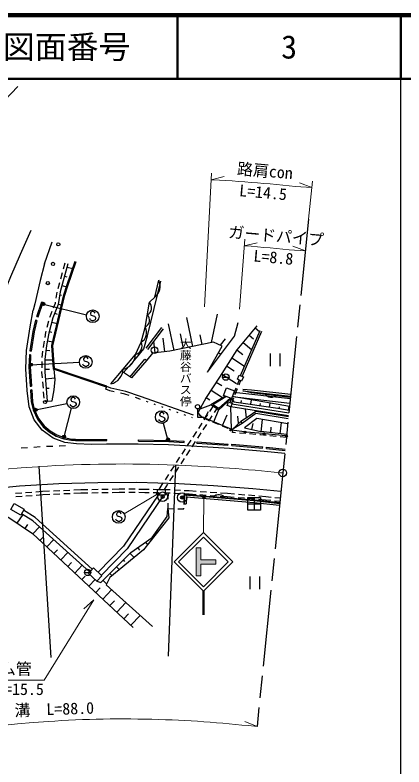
# Model space of a CAD drawing. Units: millimetres at full size, sheet at 1:1000; details may follow other scales. Extents: x 40000 to 680000, y 20000 to 380000.
# Drawn here: x 518524 to 579500, y 262014 to 380000 of the extents above; entities that cross this region are included whole.
import ezdxf
from ezdxf.enums import TextEntityAlignment as Align

# ---------------------------------------------------------------- set-up
doc = ezdxf.new("R2010")
doc.units = ezdxf.units.MM
doc.header["$LTSCALE"] = 1000
doc.header["$PDMODE"] = 32
doc.header["$PDSIZE"] = 500
doc.linetypes.add('CHAIN', pattern=[18.5, 12, -1.5, 3.5, -1.5])
for name, color, linetype, lineweight in [('M-BGD', 7, 'Continuous', 25), ('M-BMK', 2, 'CHAIN', 13), ('M-BMK-OTRS', 5, 'CHAIN', 25), ('M-BMK-ROW', 30, 'Continuous', 25), ('M-BMK-SRVR', 3, 'Continuous', 25), ('M-STR-HTXT', 7, 'Continuous', 13), ('M-STR-STRC', 7, 'Continuous', 25), ('M-TTL', 2, 'Continuous', 140), ('M-TTL-BAND', 7, 'Continuous', 25), ('M-TTL-LINE', 7, 'Continuous', 50)]:
    doc.layers.add(name, color=color, linetype=linetype, lineweight=lineweight)
doc.layers.add('M-BMK-HTXT', color=7, linetype='Continuous')
doc.layers.add('M-TTL-TXT', color=7, linetype='Continuous')
doc.styles.add('@ＭＳ ゴシック', font='')
doc.styles.add('ＭＳ ゴシック', font='')
doc.styles.get('@ＭＳ ゴシック').set_extended_font_data('@MS Gothic')
doc.styles.get('ＭＳ ゴシック').set_extended_font_data('MS Gothic')

msp = doc.modelspace()

# ---------------------------------------------------------------- hatches: boundary and pattern name
at = {"layer": 'M-STR-HTXT'}
for points in [[(549997, 294533), (547647, 294533), (547647, 296383), (546947, 296383), (546947, 291983), (547647, 291983), (547647, 293833), (549997, 293833)], [(548165, 289687), (548064, 289586), (547965, 289687), (547961, 285864), (548161, 285863)]]:
    msp.add_hatch(color=256, dxfattribs=at).paths.add_polyline_path(points)

# ---------------------------------------------------------------- linework, layer by layer
at = {"layer": 'M-BGD'}
for p, q in [((526324, 341084), (526060, 340120)), ((526667, 337551), (527949, 341361)), ((526809, 337503), (528091, 341313)), ((526806, 340952), (525602, 336561)), ((526673, 340461), (527565, 340219)), ((525901, 339541), (525636, 338577)), ((526279, 339014), (526640, 338916)), ((525477, 337998), (525213, 337034)), ((525886, 337567), (526608, 337370)), ((525092, 336541), (524932, 335554)), ((525529, 336111), (525795, 336068)), ((522124, 332638), (522938, 334954)), ((522970, 334655), (529729, 332981)), ((524798, 334729), (524519, 334018)), ((524836, 334962), (524798, 334729)), ((525289, 334631), (525821, 334544)), ((524299, 333459), (523974, 332633)), ((524747, 333233), (525154, 333073)), ((549346, 328624), (550285, 333082)), ((521930, 332068), (521735, 332113)), ((521936, 332704), (522124, 332638)), ((523789, 331946), (523528, 330980)), ((523974, 332633), (523945, 332525)), ((524271, 331813), (525114, 331585)), ((543477, 327375), (542586, 331568)), ((546412, 328000), (545444, 332551)), ((523372, 330401), (523316, 330195)), ((523880, 330364), (524294, 330253)), ((539076, 327708), (541526, 330967)), ((539332, 327515), (541782, 330775)), ((553859, 323424), (556934, 330523)), ((554152, 323297), (557227, 330396)), ((556190, 330929), (556866, 330367)), ((523316, 330195), (523178, 329421)), ((541997, 327142), (541761, 329272)), ((544944, 327688), (544460, 329963)), ((547879, 328312), (547564, 329794)), ((550723, 328173), (551504, 329195)), ((555230, 329776), (555906, 329213)), ((522963, 328220), (522921, 327842)), ((523072, 328830), (522963, 328220)), ((523591, 328893), (524435, 328742)), ((540507, 326976), (540303, 328807)), ((554271, 328623), (555623, 327498)), ((522854, 327246), (522744, 326252)), ((523376, 327410), (523999, 327340)), ((540078, 326929), (539163, 325859)), ((550428, 327007), (550820, 326785)), ((553311, 327470), (554227, 326708)), ((558529, 326898), (558529, 324898)), ((560029, 326898), (560029, 324898)), ((520971, 326667), (520772, 326677)), ((522709, 325654), (522702, 324654)), ((523211, 325919), (524465, 325910)), ((539163, 325859), (536757, 323060)), ((552502, 326207), (554508, 324924)), ((521023, 325134), (528602, 325525)), ((532938, 321751), (524719, 324554)), ((551694, 324944), (552861, 324197)), ((522697, 324054), (522697, 323987)), ((522697, 323987), (522775, 323057)), ((523200, 324419), (523951, 324413)), ((532889, 321609), (524577, 324444)), ((536757, 323060), (535524, 323921)), ((550885, 323680), (553220, 322186)), ((522825, 322459), (522908, 321463)), ((523288, 322923), (524785, 323048)), ((550076, 322417), (550968, 321845)), ((551074, 323189), (552074, 323189)), ((553665, 322739), (553359, 321988)), ((553894, 322639), (553592, 321897)), ((521132, 321171), (520933, 321157)), ((523413, 321428), (523860, 321466)), ((532739, 321320), (532889, 321609)), ((533378, 321016), (532739, 321320)), ((532889, 321609), (532938, 321751)), ((534080, 320865), (533378, 321016)), ((549266, 321155), (551049, 320010)), ((553133, 321433), (552756, 320506)), ((553366, 321341), (552989, 320415)), ((522958, 320865), (523042, 319868)), ((535760, 320503), (535058, 320655)), ((536441, 320278), (535760, 320503)), ((538072, 319740), (537391, 319965)), ((548515, 319986), (549065, 319633)), ((549206, 318885), (551393, 320219)), ((549534, 318910), (551569, 320151)), ((550461, 318066), (552418, 319826)), ((552530, 319950), (552225, 319200)), ((552763, 319859), (552461, 319116)), ((552567, 320129), (561615, 319088)), ((552833, 320823), (561688, 319805)), ((521721, 318057), (526656, 319053)), ((523205, 319404), (523580, 319435)), ((538217, 319688), (538072, 319740)), ((539394, 319267), (539158, 319351)), ((540571, 318847), (540336, 318931)), ((547537, 318226), (549200, 318857)), ((549676, 318817), (549021, 317811)), ((549206, 318885), (550461, 318066)), ((552383, 318587), (561419, 317159)), ((552533, 319009), (561464, 317597)), ((553990, 319153), (554041, 319497)), ((555473, 318931), (555576, 319619)), ((556957, 318709), (557004, 319024)), ((558440, 318487), (558535, 319117)), ((561403, 318015), (561498, 318588)), ((526203, 313831), (527388, 318289)), ((541748, 318426), (541513, 318510)), ((542925, 318005), (542690, 318090)), ((544102, 317585), (543867, 317669)), ((547136, 318208), (547136, 316875)), ((548298, 316753), (548831, 317783)), ((549682, 316175), (550478, 318082)), ((550262, 318435), (549730, 317617)), ((552451, 315020), (552362, 318528)), ((554821, 316778), (554650, 318229)), ((559923, 318262), (559971, 318548)), ((545279, 317164), (545044, 317248)), ((546366, 316776), (546221, 316828)), ((547136, 316875), (548136, 316875)), ((547588, 317057), (547331, 317323)), ((549003, 316350), (548080, 316736)), ((548694, 317308), (548149, 316470)), ((549403, 317114), (548858, 316276)), ((551066, 315598), (551763, 317266)), ((553913, 316228), (552573, 314942)), ((553585, 315937), (553470, 317071)), ((557112, 314621), (557317, 316528)), ((542495, 313386), (541796, 315933)), ((547821, 315967), (547276, 315129)), ((548530, 315773), (547985, 314935)), ((550479, 315734), (549556, 316119)), ((551956, 315118), (551033, 315503)), ((554114, 315916), (552573, 314942)), ((554479, 315221), (557046, 314628)), ((555649, 314951), (555865, 315885)), ((558603, 314461), (558697, 315333)), ((560095, 314301), (560282, 316044)), ((546949, 314626), (546404, 313788)), ((547658, 314432), (547112, 313594)), ((552573, 314942), (552509, 314912)), ((552661, 314720), (552573, 314942)), ((552637, 314501), (552661, 314720)), ((553105, 314461), (552637, 314501)), ((554699, 314326), (553703, 314411)), ((556294, 314191), (555297, 314275)), ((556993, 314131), (556891, 314140)), ((557886, 314036), (556993, 314131)), ((561118, 314194), (557046, 314628)), ((559477, 313866), (558483, 313972)), ((537885, 313155), (537889, 313355)), ((546076, 313285), (545531, 312446)), ((546785, 313091), (546240, 312252)), ((547051, 312842), (547066, 313041)), ((547066, 313041), (551914, 312682)), ((561068, 313697), (560074, 313803)), ((545204, 311944), (544659, 311105)), ((545913, 311749), (545367, 310911)), ((552496, 312443), (552512, 312643)), ((552512, 312643), (557359, 312249)), ((557945, 311997), (557965, 312196)), ((557945, 311997), (560865, 311693)), ((557965, 312196), (560885, 311892)), ((544331, 310602), (543786, 309764)), ((545040, 310408), (544495, 309570)), ((522257, 309142), (524136, 279201)), ((543697, 309391), (542513, 279414)), ((543459, 309261), (542913, 308423)), ((544168, 309067), (543622, 308229)), ((542586, 307920), (542041, 307082)), ((543295, 307726), (542750, 306888)), ((530541, 305569), (531540, 305586)), ((532140, 305596), (533140, 305613)), ((533740, 305623), (534845, 305641)), ((534845, 305641), (535756, 305638)), ((536356, 305635), (537356, 305631)), ((537956, 305628), (538866, 305624)), ((538866, 305624), (539568, 305607)), ((540168, 305592), (540870, 305574)), ((541714, 306579), (541059, 305573)), ((542422, 306385), (541890, 305567)), ((518586, 304971), (519584, 305041)), ((518629, 304453), (519626, 304523)), ((520182, 305083), (521180, 305153)), ((520225, 304565), (521222, 304635)), ((521778, 305195), (522834, 305269)), ((521821, 304677), (522864, 304750)), ((522834, 305269), (523937, 305319)), ((522864, 304750), (523960, 304799)), ((524536, 305346), (525535, 305391)), ((524559, 304826), (525558, 304872)), ((526135, 305418), (527134, 305463)), ((526158, 304899), (527157, 304944)), ((527733, 305490), (528836, 305540)), ((527756, 304971), (528852, 305020)), ((528836, 305540), (529941, 305559)), ((528852, 305020), (529950, 305039)), ((530550, 305049), (531550, 305066)), ((532150, 305076), (533150, 305093)), ((533750, 305103), (534848, 305121)), ((534848, 305121), (535753, 305118)), ((536353, 305115), (537353, 305111)), ((537953, 305108), (538859, 305104)), ((538859, 305104), (539558, 305087)), ((540158, 305072), (540857, 305054)), ((542076, 305045), (542843, 305007)), ((542080, 305566), (542861, 305527)), ((542535, 305032), (542503, 304032)), ((543443, 304977), (544441, 304927)), ((543460, 305497), (544459, 305447)), ((545041, 304897), (545808, 304859)), ((545058, 305417), (545839, 305378)), ((545808, 304859), (546912, 304784)), ((545839, 305378), (546947, 305302)), ((547510, 304743), (548508, 304675)), ((547545, 305262), (548543, 305193)), ((549106, 304634), (550104, 304565)), ((549142, 305152), (550139, 305084)), ((550703, 304524), (551806, 304449)), ((550738, 305043), (551846, 304968)), ((551806, 304449), (552904, 304356)), ((551846, 304968), (552949, 304874)), ((553547, 304824), (554543, 304740)), ((555141, 304689), (556137, 304605)), ((556735, 304554), (557838, 304461)), ((557838, 304461), (558674, 304372)), ((542483, 303432), (542455, 302544)), ((545020, 303201), (545028, 303319)), ((553502, 304306), (554499, 304221)), ((555096, 304171), (556093, 304087)), ((556691, 304036), (557789, 303943)), ((557789, 303943), (558623, 303854)), ((559219, 303790), (560053, 303701)), ((559270, 304308), (560106, 304218)), ((542455, 302544), (543455, 302534)), ((544055, 302529), (544972, 302520)), ((544972, 302520), (544978, 302603)), ((518864, 300285), (519772, 301608)), ((520101, 299436), (520535, 300068)), ((521327, 298574), (522372, 299698)), ((522426, 297553), (522963, 298130)), ((523524, 296531), (524598, 297687)), ((540165, 298191), (540213, 298157)), ((537744, 296440), (538016, 296044)), ((538981, 297289), (539273, 296863)), ((524623, 295510), (525175, 296104)), ((525722, 294489), (526825, 295676)), ((536529, 295565), (537214, 294891)), ((526820, 293468), (527387, 294077)), ((535477, 294496), (535709, 294267)), ((527919, 292446), (529052, 293665)), ((534425, 293427), (534889, 292969)), ((529018, 291425), (529496, 291939)), ((529406, 292539), (530406, 292539)), ((530114, 290401), (531074, 291427)), ((533372, 292358), (533651, 292084)), ((555332, 291920), (555332, 289920)), ((556832, 291920), (556832, 289920)), ((532320, 291289), (532877, 290741)), ((531209, 289377), (531887, 290101)), ((532305, 288352), (533660, 289800)), ((533400, 287327), (534100, 288075)), ((534496, 286303), (535895, 287798)), ((535591, 285278), (536313, 286049)), ((536687, 284253), (538129, 285796))]:
    msp.add_line(p, q, dxfattribs=at)
for points in [[(524577, 324444), (524289, 328130), (526188, 336082), (526666, 337549)], [(524719, 324554), (524441, 328118), (526333, 336041), (526809, 337503)], [(533547, 322134), (537408, 326716), (538303, 328662), (538916, 330993), (539604, 334929), (540432, 335737), (541048, 338384)], [(535524, 323921), (537574, 326187), (538709, 327641), (539307, 329674), (541366, 338228)], [(525602, 336561), (525283, 334596), (524450, 332476), (523805, 330086), (523458, 328148), (523211, 325931), (523197, 324006), (523580, 319435)], [(521936, 332704), (522749, 335020), (522938, 334954)], [(521735, 332113), (521321, 330322), (520834, 327286), (521032, 327254)], [(521930, 332068), (521517, 330283), (521032, 327254)], [(548703, 323962), (552927, 329595), (553485, 331748)], [(556439, 331229), (553306, 327463), (550562, 323175), (548515, 319986), (547249, 317707), (547403, 317392)], [(548703, 323962), (551010, 328036), (549644, 328687), (542800, 327231), (540078, 326929)], [(520772, 326677), (520680, 324824), (520888, 321759), (521088, 321772)], [(520971, 326667), (520880, 324826), (521088, 321772)], [(536549, 323205), (538872, 325989), (539163, 325859)], [(523580, 319435), (524321, 319474), (524675, 321170), (524804, 322792), (524683, 324408)], [(520933, 321157), (521072, 319292), (521349, 318076), (522050, 316596), (522950, 315401), (523895, 314574), (524971, 313932), (526151, 313492), (527380, 313269), (528008, 313231), (532904, 313214), (532905, 313414)], [(521132, 321171), (521270, 319322), (521539, 318142), (522222, 316700), (523097, 315538), (524013, 314737), (525057, 314113), (526204, 313686), (527404, 313468), (528014, 313431), (532905, 313414)], [(546517, 317200), (538218, 320165), (535878, 320938), (533524, 321445), (532932, 321726)], [(554236, 321016), (555585, 320893), (561728, 320203)], [(561708, 320004), (555544, 320696), (554236, 321016)], [(554263, 321315), (555616, 321192), (561759, 320501)], [(549534, 318910), (550485, 318290), (552261, 319886)], [(552446, 319815), (552808, 319330), (559727, 318295), (561505, 317998)], [(561563, 318576), (559779, 318906), (552567, 320129)], [(552520, 314991), (547833, 316947), (547403, 317392)], [(561397, 316933), (556263, 317792), (555249, 317037), (553913, 316228), (554114, 315916)], [(561365, 316624), (556300, 317468), (554114, 315916)], [(561290, 315880), (556435, 316672), (554479, 315221)], [(537885, 313155), (542621, 313057), (545057, 312949), (545066, 313149)], [(537889, 313355), (542628, 313256), (545066, 313149)], [(547051, 312842), (551899, 312482), (551914, 312682)], [(552496, 312443), (557343, 312050), (557359, 312249)], [(540982, 304678), (535551, 296684), (531557, 292556)], [(541825, 304672), (536096, 296240), (532074, 292084)], [(545028, 303319), (545040, 304751), (556025, 303955), (560036, 303533)], [(560015, 303320), (556003, 303781), (545111, 304673), (545028, 303319), (545328, 303301)], [(559984, 303022), (555974, 303482), (545391, 304349), (545328, 303301)], [(514126, 303107), (517562, 301178), (521243, 298653), (529327, 291137), (537052, 283912)], [(530636, 293069), (521702, 301138), (519864, 302282)], [(531355, 291170), (531969, 290932), (536652, 295689), (540041, 298016), (542380, 301312), (542455, 302544)], [(542455, 302544), (542614, 301090), (538657, 296084), (533389, 291729), (532792, 290578), (540072, 284055)], [(530218, 292612), (521327, 300641), (519557, 301743)]]:
    msp.add_lwpolyline(points, dxfattribs=at)
for points in [[(554044, 322575), (553398, 322854), (553677, 323500), (554323, 323221)], [(551224, 320284), (551693, 321506), (552915, 321037), (552446, 319815)], [(552005, 319278), (552559, 319081), (552362, 318528), (551808, 318725)], [(540870, 305574), (542080, 305566), (542073, 304670), (540864, 304679)], [(518406, 303373), (519976, 302478), (519424, 301509), (517854, 302404)], [(530799, 293248), (532137, 292026), (531355, 291170), (530017, 292391)]]:
    msp.add_lwpolyline(points, close=True, dxfattribs=at)
for centre, radius in [((522970, 334655), 150), ((522970, 334655), 120), ((522970, 334655), 90), ((522970, 334655), 60), ((522970, 334655), 30), ((522970, 334655), 20), ((540389, 327412), 500), ((521023, 325134), 150), ((521023, 325134), 120), ((521023, 325134), 90), ((521023, 325134), 60), ((521023, 325134), 30), ((521023, 325134), 20), ((551574, 323189), 500), ((547136, 318541), 333), ((521721, 318057), 150), ((521721, 318057), 120), ((521721, 318057), 90), ((521721, 318057), 60), ((521721, 318057), 30), ((521721, 318057), 20), ((526203, 313831), 150), ((526203, 313831), 120), ((526203, 313831), 90), ((526203, 313831), 60), ((526203, 313831), 30), ((526203, 313831), 20), ((542495, 313386), 150), ((542495, 313386), 120), ((542495, 313386), 90), ((542495, 313386), 60), ((542495, 313386), 30), ((542495, 313386), 20), ((529906, 292539), 500)]:
    msp.add_circle(centre, radius, dxfattribs=at)
for centre, radius, start, end in [((539186, 337423), 2096, 306.47448, 27.29626), ((538695, 334074), 1248, 296.90958, 43.27283), ((538352, 332106), 1248, 296.90958, 43.27283), ((537446, 330134), 1703, 300.20443, 30.32123), ((537040, 328064), 1397, 285.24993, 25.34376), ((534918, 326855), 2494, 282.95901, 356.79707), ((532988, 324564), 2494, 282.95901, 356.79707), ((558741, 321293), 1250, 210.45718, 316.71738), ((550496, 303479), 1250, 32.18733, 138.44754)]:
    msp.add_arc(centre, radius, start, end, dxfattribs=at)
for p in [(522970, 334655), (521023, 325134), (521721, 318057), (526203, 313831), (542495, 313386)]:
    msp.add_point(p, dxfattribs=at)
at = {"layer": 'M-BMK', "linetype": 'Continuous'}
for points in [[(486075, 304759), (488639, 305145), (491203, 305528), (493767, 305907), (496332, 306279), (498899, 306642), (501468, 306994), (504038, 307332), (506610, 307655), (509184, 307960), (511761, 308244), (514340, 308505), (516921, 308742), (519505, 308951), (522091, 309131), (522257, 309142)], [(560505, 308154), (560131, 308192), (559136, 308291), (558140, 308387), (557145, 308480), (556149, 308570), (555152, 308657), (554156, 308741), (553159, 308821), (552162, 308898), (551165, 308972), (550167, 309041), (549169, 309107), (548171, 309168), (547173, 309225), (546174, 309278), (545176, 309327), (544177, 309371), (543697, 309391)]]:
    msp.add_lwpolyline(points, dxfattribs=at)
msp.add_arc((535412, 99554), 210000, 87.7389, 93.59139, dxfattribs=at)
at = {"layer": 'M-BMK-OTRS'}
for p, q in [((564545, 347950), (560505, 308154)), ((560505, 308154), (556466, 268359))]:
    msp.add_line(p, q, dxfattribs=at)
at = {"layer": 'M-BMK-ROW'}
for p, q in [((555006, 302307), (555006, 304307)), ((555006, 304307), (557006, 304307)), ((555006, 303307), (557006, 303307)), ((556006, 304307), (556006, 302307)), ((557006, 304307), (557006, 302307)), ((557006, 302307), (555006, 302307))]:
    msp.add_line(p, q, dxfattribs=at)
for centre in [(541658, 304414), (544728, 304298)]:
    msp.add_circle(centre, 750, dxfattribs=at)
for p in [(541658, 304414), (544728, 304298)]:
    msp.add_point(p, dxfattribs=at)
at = {"layer": 'M-BMK-SRVR'}
msp.add_lwpolyline([(518979, 368798), (494814, 343478), (498167, 345318), (498239, 348269)], dxfattribs=at)
msp.add_circle((560505, 308154), 600, dxfattribs=at)
at = {"layer": 'M-STR-HTXT'}
for p, q in [((548228, 334205), (549342, 355175)), ((549288, 354163), (551317, 354657)), ((565050, 352924), (563102, 353677)), ((565151, 353919), (564545, 347950)), ((553738, 333850), (554544, 344820)), ((554469, 343803), (556509, 344248)), ((564040, 342975), (562092, 343728)), ((540937, 304871), (535651, 301758)), ((548146, 304397), (548064, 298779)), ((548064, 298779), (543468, 294182)), ((552661, 294183), (548064, 298779)), ((548064, 298072), (544175, 294182)), ((551954, 294183), (548064, 298072)), ((546947, 291983), (546947, 296383)), ((546947, 296383), (547647, 296383)), ((547647, 294533), (547647, 296383)), ((543468, 294182), (548065, 289586)), ((544175, 294182), (548065, 290293)), ((547647, 294533), (549997, 294533)), ((547647, 291983), (547647, 293833)), ((547647, 293833), (549997, 293833)), ((548065, 290293), (551954, 294183)), ((548065, 289586), (552661, 294183)), ((549997, 293833), (549997, 294533)), ((546947, 291983), (547647, 291983)), ((547965, 289687), (547961, 285864)), ((548064, 289586), (548061, 285863)), ((548165, 289687), (548161, 285863)), ((530855, 288216), (529294, 286829)), ((556466, 268359), (554537, 269158))]:
    msp.add_line(p, q, dxfattribs=at)
for points in [[(565050, 352924), (562522, 353120), (561527, 353218), (560531, 353314), (559536, 353407), (558540, 353496), (557544, 353583), (556547, 353666), (555550, 353746), (554553, 353823), (553556, 353896), (552558, 353965), (551560, 354030), (550562, 354091), (549564, 354148), (549288, 354163)], [(564040, 342975), (561512, 343171), (560517, 343269), (559521, 343365), (558526, 343458), (557530, 343547), (556534, 343634), (555537, 343717), (554540, 343798), (554469, 343803)], [(530855, 288216), (523081, 275608), (508622, 275608)], [(492032, 265205), (494470, 265575), (496908, 265944), (499347, 266307), (501787, 266663), (504228, 267010), (506671, 267345), (509116, 267666), (511563, 267970), (514012, 268255), (516464, 268519), (518918, 268759), (521375, 268973), (523833, 269158), (524763, 269220)], [(556466, 268359), (556091, 268397), (555096, 268496), (554100, 268592), (553105, 268685), (552109, 268775), (551113, 268862), (550116, 268946), (549119, 269026), (548122, 269103), (547125, 269176), (546127, 269245), (545130, 269311), (544132, 269373), (543136, 269413), (542119, 269422)]]:
    msp.add_lwpolyline(points, dxfattribs=at)
for centre, radius in [((540937, 304871), 150), ((540937, 304871), 120), ((540937, 304871), 90), ((540937, 304871), 60), ((540937, 304871), 30), ((540937, 304871), 20), ((548146, 304397), 150), ((548146, 304397), 120), ((548146, 304397), 90), ((548146, 304397), 60), ((548146, 304397), 30), ((548146, 304397), 20)]:
    msp.add_circle(centre, radius, dxfattribs=at)
msp.add_arc((535412, 99554), 170000, 87.7389, 93.59139, dxfattribs=at)
for p in [(540937, 304871), (548146, 304397)]:
    msp.add_point(p, dxfattribs=at)
at = {"layer": 'M-STR-STRC'}
for p, q in [((523150, 340974), (524328, 344437)), ((530432, 333376), (530341, 333194)), ((530341, 333194), (530341, 333103)), ((530341, 333103), (530432, 332921)), ((530614, 333466), (530432, 333376)), ((530432, 332921), (530977, 332739)), ((530796, 333466), (530614, 333466)), ((530977, 333376), (530796, 333466)), ((531068, 333194), (530977, 333376)), ((530977, 332739), (531068, 332648)), ((530341, 332194), (530250, 332376)), ((530432, 332103), (530341, 332194)), ((530614, 332012), (530432, 332103)), ((530796, 332012), (530614, 332012)), ((530977, 332103), (530796, 332012)), ((531068, 332194), (530977, 332103)), ((531068, 332648), (531159, 332466)), ((531159, 332376), (531068, 332194)), ((531159, 332466), (531159, 332376)), ((529340, 326214), (529249, 326032)), ((529249, 326032), (529249, 325941)), ((529249, 325941), (529340, 325759)), ((529522, 326305), (529340, 326214)), ((529340, 325759), (529886, 325577)), ((529704, 326305), (529522, 326305)), ((529886, 326214), (529704, 326305)), ((529977, 326032), (529886, 326214)), ((529249, 325032), (529159, 325214)), ((529340, 324941), (529249, 325032)), ((529522, 324850), (529340, 324941)), ((529704, 324850), (529522, 324850)), ((529886, 324941), (529704, 324850)), ((529886, 325577), (529977, 325487)), ((529977, 325032), (529886, 324941)), ((529977, 325487), (530068, 325305)), ((530068, 325214), (529977, 325032)), ((530068, 325305), (530068, 325214)), ((527371, 319889), (527280, 319707)), ((527553, 319980), (527371, 319889)), ((527735, 319980), (527553, 319980)), ((527917, 319889), (527735, 319980)), ((528008, 319707), (527917, 319889)), ((527280, 318707), (527189, 318889)), ((527280, 319707), (527280, 319616)), ((527280, 319616), (527371, 319434)), ((527371, 318616), (527280, 318707)), ((527371, 319434), (527917, 319253)), ((527553, 318525), (527371, 318616)), ((527917, 318616), (527735, 318525)), ((527917, 319253), (528008, 319162)), ((528008, 318707), (527917, 318616)), ((528008, 319162), (528099, 318980)), ((528099, 318889), (528008, 318707)), ((528099, 318980), (528099, 318889)), ((527735, 318525), (527553, 318525)), ((541257, 317543), (541166, 317361)), ((541439, 317634), (541257, 317543)), ((541621, 317634), (541439, 317634)), ((541802, 317543), (541621, 317634)), ((541893, 317361), (541802, 317543)), ((541166, 316361), (541075, 316543)), ((541166, 317361), (541166, 317270)), ((541166, 317270), (541257, 317089)), ((541257, 316270), (541166, 316361)), ((541257, 317089), (541802, 316907)), ((541439, 316179), (541257, 316270)), ((541802, 316270), (541621, 316179)), ((541802, 316907), (541893, 316816)), ((541893, 316361), (541802, 316270)), ((541893, 316816), (541984, 316634)), ((541984, 316543), (541893, 316361)), ((541984, 316634), (541984, 316543)), ((541621, 316179), (541439, 316179)), ((554456, 314591), (552494, 314864)), ((557448, 314318), (554754, 314557)), ((560943, 313948), (557746, 314289)), ((519459, 312093), (519501, 312097)), ((519501, 312097), (520457, 312162)), ((521455, 312218), (522454, 312272)), ((523452, 312327), (523485, 312329)), ((523485, 312329), (524451, 312370)), ((525450, 312418), (525480, 312419)), ((525480, 312419), (526449, 312457)), ((579000, 308995), (578975, 308998)), ((534425, 300705), (534335, 300887)), ((534516, 301887), (534425, 301705)), ((534425, 301705), (534425, 301614)), ((534425, 301614), (534516, 301433)), ((534698, 301978), (534516, 301887)), ((534516, 301433), (535062, 301251)), ((534880, 301978), (534698, 301978)), ((535062, 301887), (534880, 301978)), ((535153, 301705), (535062, 301887)), ((535062, 301251), (535153, 301160)), ((535153, 301160), (535244, 300978)), ((535244, 300887), (535153, 300705)), ((535244, 300978), (535244, 300887)), ((534516, 300614), (534425, 300705)), ((534698, 300524), (534516, 300614)), ((534880, 300524), (534698, 300524)), ((535062, 300614), (534880, 300524)), ((535153, 300705), (535062, 300614))]:
    msp.add_line(p, q, dxfattribs=at)
for points in [[(521001, 346212), (519309, 342411), (517815, 338928), (516895, 336620), (515919, 333439), (515302, 330734), (514964, 328508), (514758, 326082), (514737, 323468)], [(523150, 340974), (522437, 338342), (521615, 334695), (521389, 333679)], [(560812, 311175), (557564, 311506), (552150, 311977), (547013, 312320), (542604, 312536), (537850, 312649), (532878, 312656), (530490, 312627), (528151, 312712), (526333, 312910), (524485, 313594), (522787, 314848), (521540, 316466), (520743, 318505), (520407, 321093), (520204, 324487), (520345, 327386), (520901, 331069), (521389, 333679)], [(560207, 305211), (555805, 305653), (549662, 306128), (544229, 306452), (537626, 306635), (531499, 306615), (525385, 306419), (519243, 306050), (512248, 305368), (505597, 304585), (497073, 303394), (489207, 302182), (479979, 300748), (477108, 300262), (474411, 299593), (472287, 298781), (470465, 297936)]]:
    msp.add_lwpolyline(points, dxfattribs=at)
for centre, radius in [((525305, 344017), 250), ((524475, 340951), 250), ((523665, 337940), 250), ((530705, 332739), 1000), ((529613, 325577), 1000), ((527644, 319253), 1000), ((523232, 319282), 250), ((541530, 316907), 1000), ((552346, 314884), 150), ((552346, 314884), 120), ((552346, 314884), 100), ((554605, 314571), 150), ((554605, 314571), 120), ((554605, 314571), 100), ((557597, 314305), 150), ((557597, 314305), 120), ((557597, 314305), 100), ((561092, 313932), 150), ((561092, 313932), 120), ((561092, 313932), 100), ((534789, 301251), 1000)]:
    msp.add_circle(centre, radius, dxfattribs=at)
at = {"layer": 'M-TTL'}
msp.add_line((680000, 380000), (40000, 380000), dxfattribs=at)
at = {"layer": 'M-TTL-BAND'}
msp.add_line((579000, 20000), (579000, 370000), dxfattribs=at)
at = {"layer": 'M-TTL-LINE'}
for p, q in [((543997, 380000), (543997, 370000)), ((579000, 380000), (579000, 370000)), ((40000, 370000), (680000, 370000))]:
    msp.add_line(p, q, dxfattribs=at)

# ---------------------------------------------------------------- texts
at = {"layer": 'M-BMK-HTXT', "style": '@ＭＳ ゴシック'}
msp.add_text('大藤谷バス停', height=1320, rotation=270, dxfattribs=at).set_placement((545246, 318522), align=Align.MIDDLE_RIGHT)
at = {"layer": 'M-STR-HTXT', "style": 'ＭＳ ゴシック'}
for s, rotation, p in [('路肩con', 354.984, (557587, 354081)), ('ガードパイプ', 355.052, (559325, 343885)), ('側\u3000溝\u3000L=88.0', 1.967, (522225, 269540))]:
    msp.add_text(s, height=1833, rotation=rotation, dxfattribs=at).set_placement(p, align=Align.BOTTOM_CENTER)
for s, rotation, p in [('L=14.5', 354.984, (557500, 353085)), ('L=8.8', 355.043, (559119, 342900))]:
    msp.add_text(s, height=1833, rotation=rotation, dxfattribs=at).set_placement(p, align=Align.TOP_CENTER)
msp.add_text('ヒューム管', height=1833, dxfattribs=at).set_placement((508648, 275937), align=Align.BOTTOM_LEFT)
msp.add_text('φ700 L=15.5', height=1833, dxfattribs=at).set_placement((508675, 275138), align=Align.TOP_LEFT)
at = {"layer": 'M-TTL-TXT', "style": 'ＭＳ ゴシック'}
for s, p in [('図面番号', (526622, 375000)), ('3', (561497, 375000))]:
    msp.add_text(s, height=3666, dxfattribs=at).set_placement(p, align=Align.MIDDLE_CENTER)

doc.saveas('drawing.dxf')
